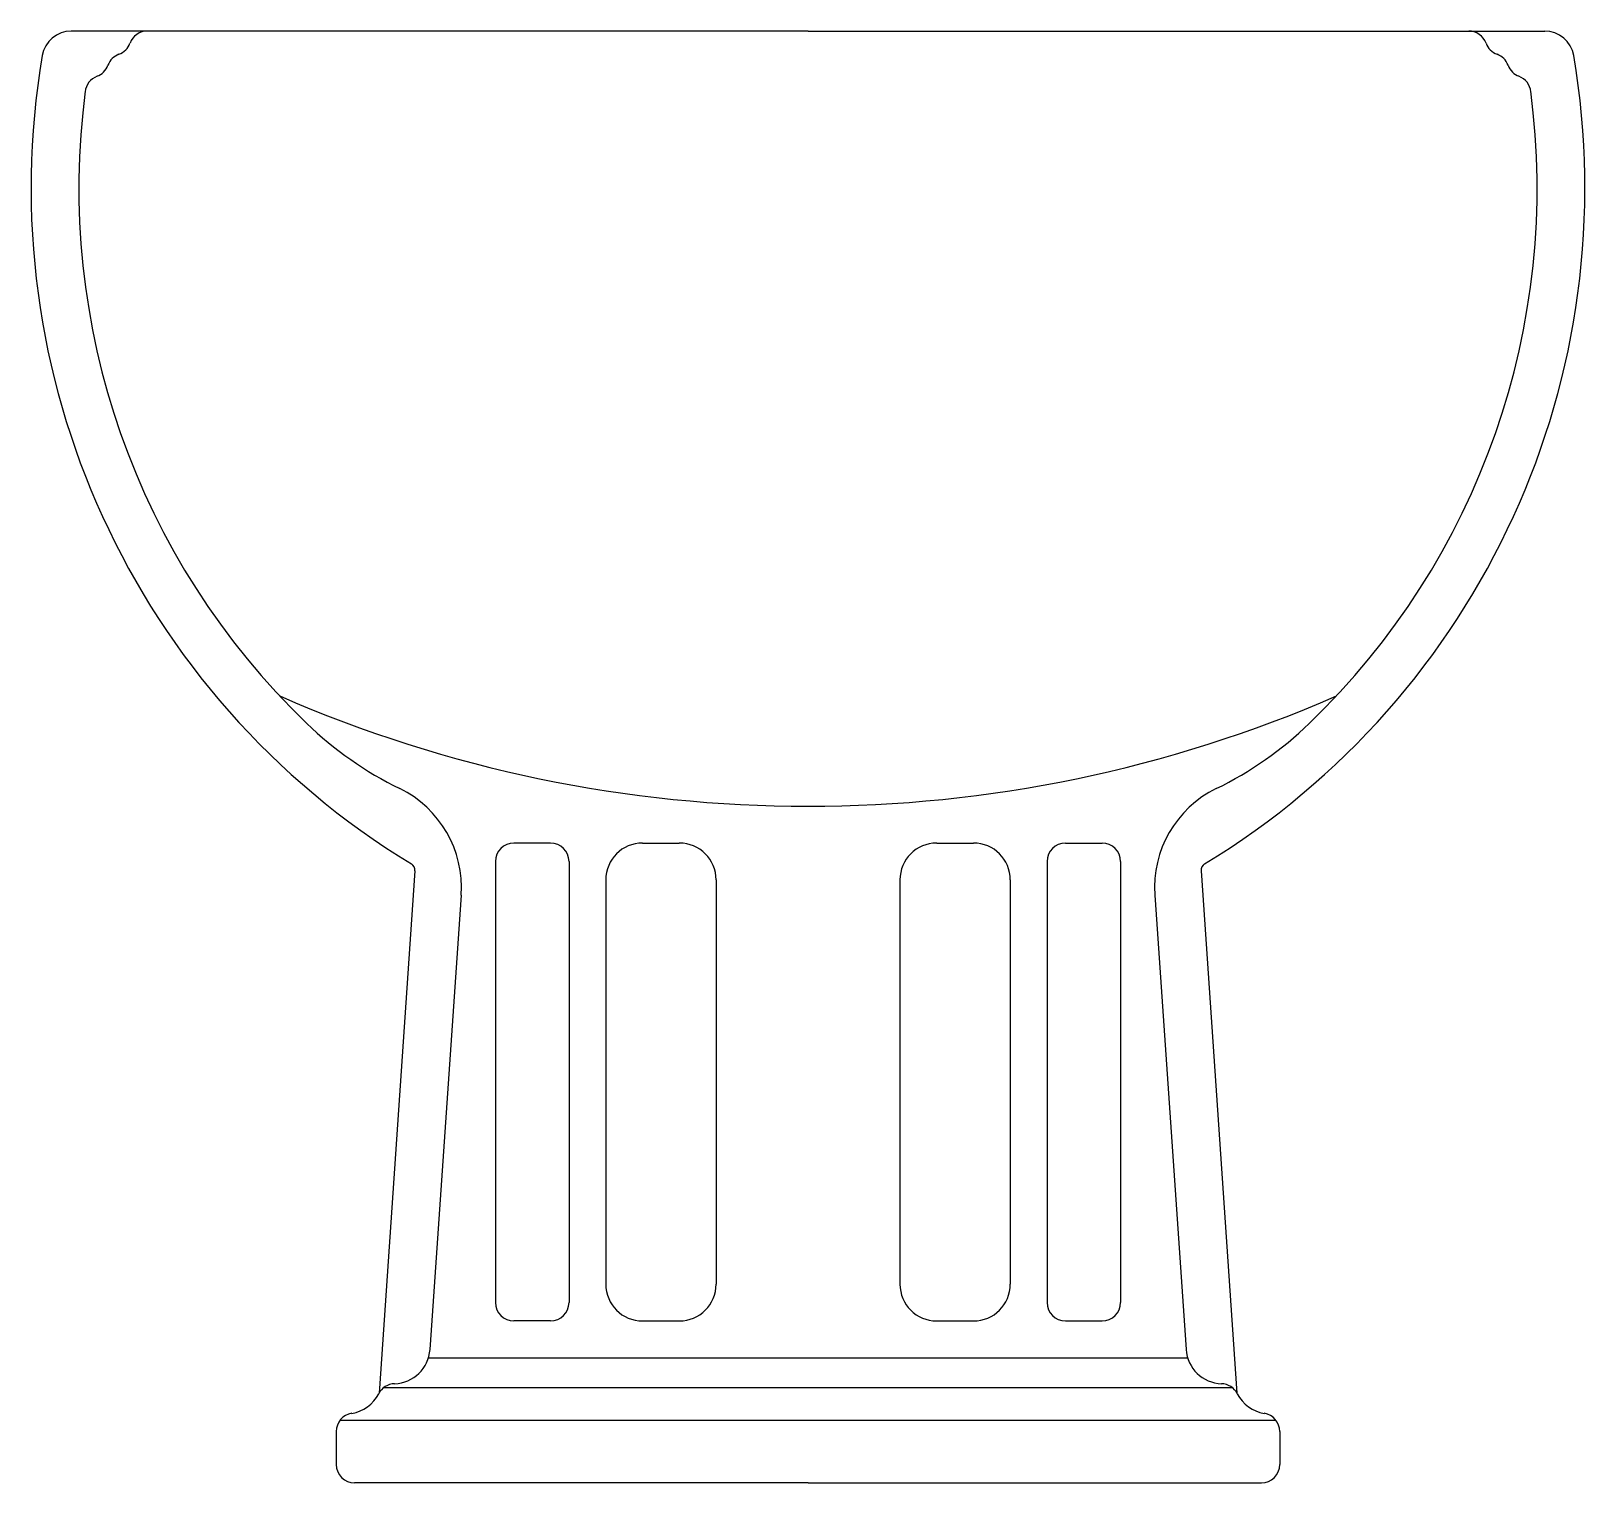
# Model space of a CAD drawing. Extents: x 1311 to 1733, y 1379 to 1774.
import ezdxf

# ---------------------------------------------------------------- set-up
doc = ezdxf.new("R2010")
doc.units = 0
doc.header["$LTSCALE"] = 50
doc.layers.add('FINA', color=6, linetype='CONTINUOUS')
doc.layers.add('GROSSA', color=3, linetype='CONTINUOUS')

msp = doc.modelspace()

# ---------------------------------------------------------------- linework, layer by layer
at = {"layer": 'FINA', "color": 0, "linetype": 'CONTINUOUS'}
for p, q in [((1451.92, 1553.04), (1441.92, 1553.04)), ((1476.92, 1553.04), (1486.92, 1553.04)), ((1556.92, 1553.04), (1566.92, 1553.04)), ((1591.92, 1553.04), (1601.92, 1553.04)), ((1436.92, 1548.04), (1436.92, 1428.01)), ((1456.92, 1548.04), (1456.92, 1428.01)), ((1586.92, 1548.04), (1586.92, 1428.01)), ((1606.92, 1548.04), (1606.92, 1428.01)), ((1466.92, 1543.04), (1466.92, 1433.01)), ((1496.92, 1543.04), (1496.92, 1433.01)), ((1546.92, 1543.04), (1546.92, 1433.01)), ((1546.92, 1543.04), (1546.92, 1433.01)), ((1576.92, 1543.04), (1576.92, 1433.01)), ((1443.45, 1423.01), (1441.92, 1423.01)), ((1451.92, 1423.01), (1443.45, 1423.01)), ((1476.92, 1423.01), (1486.92, 1423.01)), ((1556.92, 1423.01), (1566.92, 1423.01)), ((1591.92, 1423.01), (1600.38, 1423.01)), ((1600.38, 1423.01), (1601.92, 1423.01)), ((1418.7, 1413.01), (1625.14, 1413.01)), ((1406.63, 1404.94), (1637.21, 1404.94)), ((1394.7, 1396.04), (1649.14, 1396.04))]:
    msp.add_line(p, q, dxfattribs=at)
for centre, radius, start, end in [((1441.92, 1548.04), 5, 90, 180), ((1451.92, 1548.04), 5, 0, 90), ((1476.92, 1543.04), 10, 90, 180), ((1486.92, 1543.04), 10, 360, 90), ((1556.92, 1543.04), 10, 90, 180), ((1566.92, 1543.04), 10, 360, 90), ((1591.92, 1548.04), 5, 90, 180), ((1601.92, 1548.04), 5, 360, 90), ((1476.92, 1433.01), 10, 180, 270), ((1486.92, 1433.01), 10, 270, 360), ((1556.92, 1433.01), 10, 180, 270), ((1566.92, 1433.01), 10, 270, 0), ((1441.92, 1428.01), 5, 180, 270), ((1451.92, 1428.01), 5, 270, 0), ((1591.92, 1428.01), 5, 180, 270), ((1601.92, 1428.01), 5, 270, 360)]:
    msp.add_arc(centre, radius, start, end, dxfattribs=at)
at = {"layer": 'GROSSA', "color": 0, "linetype": 'CONTINUOUS'}
for p, q in [((1521.92, 1773.94), (1321.55, 1773.94)), ((1387.6, 1773.94), (1386.37, 1773.94)), ((1521.92, 1773.94), (1490.66, 1773.94)), ((1521.92, 1773.94), (1553.17, 1773.94)), ((1521.92, 1773.94), (1722.28, 1773.94)), ((1656.23, 1773.94), (1657.47, 1773.94)), ((1415.01, 1545.5), (1405.27, 1403.4)), ((1628.82, 1545.5), (1638.56, 1403.4)), ((1427.59, 1538.87), (1419.11, 1415.25)), ((1616.24, 1538.87), (1624.72, 1415.25)), ((1393.62, 1392.94), (1393.62, 1383.94)), ((1650.21, 1392.94), (1650.21, 1383.94)), ((1521.92, 1378.94), (1398.62, 1378.94)), ((1521.92, 1378.94), (1488.19, 1378.94)), ((1521.92, 1378.94), (1555.64, 1378.94)), ((1521.92, 1378.94), (1645.21, 1378.94))]:
    msp.add_line(p, q, dxfattribs=at)
for centre, radius, start, end in [((1321.55, 1765.94), 8, 90, 170.3585), ((1342.23, 1768.94), 5, 90, 160.1041), ((1701.61, 1768.94), 5, 19.8959, 90), ((1722.28, 1765.94), 8, 9.6415, 90), ((1525.81, 1731.24), 215.19, 170.3585, 238.7122), ((1336.23, 1762.94), 5, 109.8959, 160.1041), ((1332.82, 1772.34), 5, 289.8959, 340.1041), ((1518.02, 1731.24), 215.19, 301.2878, 9.6415), ((1711.01, 1772.34), 5, 199.8959, 250.1041), ((1707.61, 1762.94), 5, 19.8959, 70.1041), ((1326.82, 1766.34), 5, 289.8959, 340.1041), ((1717.01, 1766.34), 5, 199.8959, 250.1041), ((1330.3, 1756.94), 5, 109.8959, 174.3142), ((1713.53, 1756.94), 5, 5.6858, 70.1041), ((1525.81, 1731.24), 202.19, 172.5031, 226.087), ((1518.02, 1731.24), 202.19, 313.913, 7.4969), ((1521.92, 1922.14), 359.1, 246.4138, 293.5862), ((1454.94, 1657.62), 100, 226.087, 243.8579), ((1588.9, 1657.62), 100, 296.1421, 313.913), ((1397.66, 1540.92), 30, 356.0773, 63.8579), ((1646.17, 1540.92), 30, 116.1421, 183.9227), ((1413.02, 1545.64), 2, 356.0773, 58.7122), ((1630.82, 1545.64), 2, 121.2878, 183.9227), ((1409.14, 1415.93), 10, 271.8601, 356.0773), ((1634.7, 1415.93), 10, 183.9227, 268.1399), ((1396.26, 1407.75), 10, 279.0665, 332.9883), ((1409.62, 1400.94), 5, 91.8601, 152.9883), ((1634.21, 1400.94), 5, 27.0117, 88.1399), ((1647.58, 1407.75), 10, 207.0117, 260.9335), ((1398.62, 1392.94), 5, 99.0665, 180), ((1645.21, 1392.94), 5, 0, 80.9335), ((1398.62, 1383.94), 5, 180, 270), ((1645.21, 1383.94), 5, 270, 0)]:
    msp.add_arc(centre, radius, start, end, dxfattribs=at)

doc.saveas('drawing.dxf')
